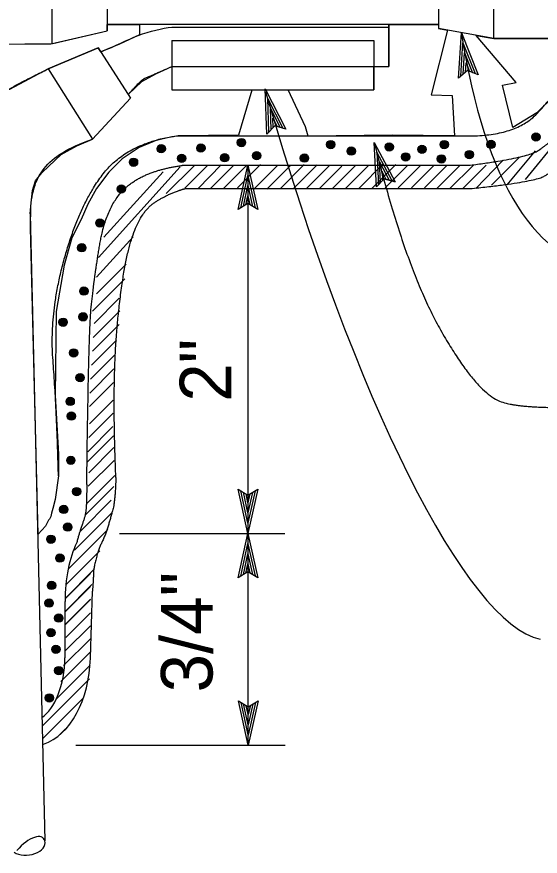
# Model space of a CAD drawing. Extents: x -893 to 867, y -474 to 712.
# Drawn here: x -375.6 to -304.6, y 406.9 to 520.6 of the extents above; entities that cross this region are included whole.
import ezdxf

# ---------------------------------------------------------------- set-up
doc = ezdxf.new("R2010")
doc.units = 0
for name, color, linetype in [('56 Stage 3 Anno', 7, 'Continuous'), ('57 Undefined', 7, 'Continuous'), ('59 Sndwall Anno', 7, 'Continuous'), ('60 Nongeo Data', 7, 'Continuous')]:
    doc.layers.add(name, color=color, linetype=linetype)

msp = doc.modelspace()

# ---------------------------------------------------------------- linework, layer by layer
at = {"layer": '56 Stage 3 Anno'}
for p, q in [((-315.65, 512.33), (-315.27, 518.47)), ((-315.27, 518.47), (-315.27, 518.47)), ((-315.27, 518.47), (-313.01, 512.75)), ((-315.33, 512.6), (-315.05, 517.1)), ((-315.05, 517.09), (-313.41, 512.93)), ((-315.02, 512.89), (-314.84, 515.74)), ((-314.84, 515.74), (-313.78, 513.05)), ((-314.7, 513.12), (-314.62, 514.37)), ((-314.62, 514.37), (-314.17, 513.22)), ((-314.45, 513.33), (-315.65, 512.33)), ((-313.01, 512.75), (-314.45, 513.33)), ((-315.65, 512.33), (-315.65, 512.33)), ((-313.01, 512.75), (-313.01, 512.75)), ((-341.66, 504.74), (-341.88, 510.88)), ((-341.88, 510.88), (-341.88, 510.88)), ((-341.88, 510.88), (-339.07, 505.41)), ((-341.37, 505.04), (-341.53, 509.54)), ((-341.52, 509.53), (-339.48, 505.55)), ((-341.08, 505.35), (-341.18, 508.21)), ((-341.18, 508.21), (-339.86, 505.63)), ((-340.79, 505.61), (-340.83, 506.87)), ((-340.83, 506.87), (-340.27, 505.77)), ((-340.56, 505.85), (-341.66, 504.74)), ((-339.07, 505.41), (-340.56, 505.85)), ((-339.07, 505.41), (-339.07, 505.41)), ((-341.66, 504.74), (-341.66, 504.74)), ((-345.56, 494.52), (-344.22, 500.52)), ((-344.22, 500.52), (-344.22, 450.62)), ((-344.22, 500.52), (-344.22, 500.52)), ((-344.22, 500.52), (-342.89, 494.52)), ((-345.2, 494.73), (-344.22, 499.14)), ((-344.22, 499.13), (-343.25, 494.75)), ((-344.84, 494.97), (-344.22, 497.76)), ((-344.22, 497.76), (-343.6, 494.93)), ((-344.5, 495.14), (-344.22, 496.37)), ((-344.22, 496.37), (-343.95, 495.17)), ((-344.22, 495.32), (-345.56, 494.52)), ((-342.89, 494.52), (-344.22, 495.32)), ((-345.56, 494.52), (-345.56, 494.52)), ((-342.89, 494.52), (-342.89, 494.52)), ((-344.22, 450.62), (-345.55, 456.62)), ((-345.55, 456.62), (-345.55, 456.62)), ((-345.55, 456.62), (-344.22, 455.82)), ((-344.22, 452.02), (-345.19, 456.39)), ((-344.22, 453.39), (-344.84, 456.21)), ((-344.22, 455.82), (-342.88, 456.62)), ((-342.88, 456.62), (-344.22, 450.62)), ((-343.23, 456.41), (-344.22, 452)), ((-343.59, 456.17), (-344.22, 453.39)), ((-342.88, 456.62), (-342.88, 456.62)), ((-344.22, 454.77), (-344.48, 455.98)), ((-343.94, 456), (-344.22, 454.77)), ((-361.65, 450.62), (-339.22, 450.62)), ((-345.56, 444.62), (-344.22, 450.62)), ((-344.22, 450.62), (-344.22, 421.92)), ((-344.22, 450.62), (-344.22, 450.62)), ((-344.22, 450.62), (-342.89, 444.62)), ((-344.22, 450.62), (-344.22, 450.62)), ((-345.2, 444.84), (-344.22, 449.24)), ((-344.22, 449.23), (-343.25, 444.86)), ((-344.84, 445.07), (-344.22, 447.86)), ((-344.22, 447.86), (-343.6, 445.04)), ((-344.5, 445.25), (-344.22, 446.48)), ((-344.22, 446.48), (-343.95, 445.27)), ((-344.22, 445.42), (-345.56, 444.62)), ((-342.89, 444.62), (-344.22, 445.42)), ((-345.56, 444.62), (-345.56, 444.62)), ((-342.89, 444.62), (-342.89, 444.62)), ((-344.17, 421.92), (-345.5, 427.92)), ((-345.5, 427.92), (-345.5, 427.92)), ((-345.5, 427.92), (-344.17, 427.12)), ((-344.17, 423.31), (-345.14, 427.69)), ((-344.17, 427.12), (-342.83, 427.92)), ((-342.83, 427.92), (-344.17, 421.92)), ((-343.19, 427.71), (-344.17, 423.3)), ((-342.83, 427.92), (-342.83, 427.92)), ((-344.17, 424.69), (-344.8, 427.51)), ((-344.17, 426.07), (-344.44, 427.28)), ((-343.55, 427.47), (-344.17, 424.69)), ((-343.89, 427.3), (-344.17, 426.07)), ((-367.56, 421.92), (-339.17, 421.92)), ((-344.17, 421.92), (-344.17, 421.92))]:
    msp.add_line(p, q, dxfattribs=at)
msp.add_lwpolyline([(-326.8, 497.57), (-327.1, 503.61), (-324.27, 498.27), (-324.66, 498.38), (-326.74, 502.29), (-326.52, 497.86), (-326.24, 498.16), (-326.38, 500.99), (-325.06, 498.49), (-325.45, 498.6), (-326.02, 499.68), (-325.96, 498.45), (-325.74, 498.68), (-324.27, 498.27), (-325.74, 498.68)], close=True, dxfattribs=at)
for centre, major_axis, ratio, start_param, end_param in [((-279.25, 582.5), (-18.03, -95.66), 0.345928, 5.509786, 6.346365), ((-326.1, 529.81), (-23.62, 93.51), 0.209651, 1.726076, 3.040028)]:
    msp.add_ellipse(centre, major_axis=major_axis, ratio=ratio, start_param=start_param, end_param=end_param, dxfattribs=at)
msp.add_open_spline([(-327.1, 503.61), (-322.92, 486.67), (-313.17, 469.53), (-306.4, 467.34), (-296.3, 467.85)], degree=2, dxfattribs=at)
at = {"layer": '59 Sndwall Anno'}
for centre, radius in [((-345.1, 503.59), 0.564), ((-345.1, 503.59), 0.497), ((-345.1, 503.59), 0.429), ((-345.1, 503.59), 0.361), ((-345.1, 503.59), 0.294), ((-311.25, 503.33), 0.564), ((-305.15, 504.34), 0.564), ((-305.15, 504.34), 0.497), ((-305.15, 504.34), 0.429), ((-305.15, 504.34), 0.361), ((-305.15, 504.34), 0.294), ((-305.15, 504.34), 0.226), ((-305.15, 504.34), 0.158), ((-305.15, 504.34), 0.0677), ((-355.98, 502.75), 0.564), ((-355.98, 502.75), 0.497), ((-355.98, 502.75), 0.429), ((-355.98, 502.75), 0.361), ((-355.98, 502.75), 0.294), ((-355.98, 502.75), 0.226), ((-355.98, 502.75), 0.158), ((-355.98, 502.75), 0.0677), ((-350.6, 502.84), 0.564), ((-350.6, 502.84), 0.497), ((-350.6, 502.84), 0.429), ((-350.6, 502.84), 0.361), ((-350.6, 502.84), 0.294), ((-350.6, 502.84), 0.226), ((-350.6, 502.84), 0.158), ((-350.6, 502.84), 0.0677), ((-345.1, 503.59), 0.226), ((-345.1, 503.59), 0.158), ((-345.1, 503.59), 0.0677), ((-332.99, 503.31), 0.564), ((-332.99, 503.31), 0.497), ((-332.99, 503.31), 0.429), ((-332.99, 503.31), 0.361), ((-332.99, 503.31), 0.294), ((-332.99, 503.31), 0.226), ((-332.99, 503.31), 0.158), ((-332.99, 503.31), 0.0677), ((-330.21, 502.43), 0.564), ((-330.21, 502.43), 0.497), ((-330.21, 502.43), 0.429), ((-330.21, 502.43), 0.361), ((-325.05, 502.99), 0.564), ((-325.05, 502.99), 0.497), ((-325.05, 502.99), 0.429), ((-325.05, 502.99), 0.361), ((-325.05, 502.99), 0.294), ((-325.05, 502.99), 0.226), ((-325.05, 502.99), 0.158), ((-325.05, 502.99), 0.0677), ((-320.61, 502.67), 0.564), ((-320.61, 502.67), 0.497), ((-320.61, 502.67), 0.429), ((-320.61, 502.67), 0.361), ((-320.61, 502.67), 0.294), ((-320.61, 502.67), 0.226), ((-320.61, 502.67), 0.158), ((-317.6, 503.31), 0.564), ((-317.6, 503.31), 0.497), ((-317.6, 503.31), 0.429), ((-317.6, 503.31), 0.361), ((-317.6, 503.31), 0.294), ((-317.6, 503.31), 0.226), ((-317.6, 503.31), 0.158), ((-317.6, 503.31), 0.0677), ((-311.25, 503.33), 0.497), ((-311.25, 503.33), 0.429), ((-311.25, 503.33), 0.361), ((-311.25, 503.33), 0.294), ((-311.25, 503.33), 0.226), ((-311.25, 503.33), 0.158), ((-311.25, 503.33), 0.0677), ((-353.21, 501.45), 0.564), ((-353.21, 501.45), 0.497), ((-353.21, 501.45), 0.429), ((-353.21, 501.45), 0.361), ((-353.21, 501.45), 0.294), ((-353.21, 501.45), 0.226), ((-353.21, 501.45), 0.158), ((-347.37, 501.52), 0.564), ((-347.37, 501.52), 0.497), ((-347.37, 501.52), 0.429), ((-347.37, 501.52), 0.361), ((-347.37, 501.52), 0.294), ((-347.37, 501.52), 0.226), ((-347.37, 501.52), 0.158), ((-343.04, 501.81), 0.564), ((-343.04, 501.81), 0.497), ((-343.04, 501.81), 0.429), ((-343.04, 501.81), 0.361), ((-343.04, 501.81), 0.294), ((-343.04, 501.81), 0.226), ((-343.04, 501.81), 0.158), ((-343.04, 501.81), 0.0677), ((-336.56, 501.48), 0.564), ((-336.56, 501.48), 0.497), ((-336.56, 501.48), 0.429), ((-336.56, 501.48), 0.361), ((-336.56, 501.48), 0.294), ((-336.56, 501.48), 0.226), ((-336.56, 501.48), 0.158), ((-330.21, 502.43), 0.294), ((-330.21, 502.43), 0.226), ((-330.21, 502.43), 0.158), ((-330.21, 502.43), 0.0677), ((-322.83, 501.64), 0.564), ((-322.83, 501.64), 0.497), ((-322.83, 501.64), 0.429), ((-322.83, 501.64), 0.361), ((-322.83, 501.64), 0.294), ((-322.83, 501.64), 0.226), ((-322.83, 501.64), 0.158), ((-322.83, 501.64), 0.0677), ((-320.61, 502.67), 0.0677), ((-317.97, 501.37), 0.564), ((-317.97, 501.37), 0.497), ((-317.97, 501.37), 0.429), ((-317.97, 501.37), 0.361), ((-317.97, 501.37), 0.294), ((-314.19, 501.96), 0.564), ((-314.19, 501.96), 0.497), ((-314.19, 501.96), 0.429), ((-314.19, 501.96), 0.361), ((-314.19, 501.96), 0.294), ((-314.19, 501.96), 0.226), ((-314.19, 501.96), 0.158), ((-314.19, 501.96), 0.0677), ((-359.74, 500.92), 0.564), ((-359.74, 500.92), 0.497), ((-359.74, 500.92), 0.429), ((-359.74, 500.92), 0.361), ((-359.74, 500.92), 0.294), ((-359.74, 500.92), 0.226), ((-359.74, 500.92), 0.158), ((-359.74, 500.92), 0.0677), ((-353.21, 501.45), 0.0677), ((-347.37, 501.52), 0.0677), ((-336.56, 501.48), 0.0677), ((-317.97, 501.37), 0.226), ((-317.97, 501.37), 0.158), ((-317.97, 501.37), 0.0677), ((-361.39, 497.29), 0.564), ((-361.39, 497.29), 0.497), ((-361.39, 497.29), 0.429), ((-361.39, 497.29), 0.361), ((-361.39, 497.29), 0.294), ((-361.39, 497.29), 0.226), ((-361.39, 497.29), 0.158), ((-361.39, 497.29), 0.0677), ((-364.3, 492.69), 0.564), ((-364.3, 492.69), 0.497), ((-364.3, 492.69), 0.429), ((-364.3, 492.69), 0.361), ((-364.3, 492.69), 0.294), ((-364.3, 492.69), 0.226), ((-364.3, 492.69), 0.158), ((-364.3, 492.69), 0.0677), ((-366.76, 489.33), 0.564), ((-366.76, 489.33), 0.497), ((-366.76, 489.33), 0.429), ((-366.76, 489.33), 0.361), ((-366.76, 489.33), 0.294), ((-366.76, 489.33), 0.226), ((-366.76, 489.33), 0.158), ((-366.76, 489.33), 0.0677), ((-366.47, 483.45), 0.564), ((-366.47, 483.45), 0.497), ((-366.47, 483.45), 0.429), ((-366.47, 483.45), 0.361), ((-366.47, 483.45), 0.294), ((-366.47, 483.45), 0.226), ((-366.47, 483.45), 0.158), ((-366.47, 483.45), 0.0677), ((-366.58, 479.97), 0.564), ((-366.58, 479.97), 0.497), ((-366.58, 479.97), 0.429), ((-366.58, 479.97), 0.361), ((-366.58, 479.97), 0.294), ((-366.58, 479.97), 0.226), ((-366.58, 479.97), 0.158), ((-366.58, 479.97), 0.0677), ((-369.29, 479.24), 0.564), ((-369.29, 479.24), 0.497), ((-369.29, 479.24), 0.429), ((-369.29, 479.24), 0.361), ((-369.29, 479.24), 0.294), ((-369.29, 479.24), 0.226), ((-369.29, 479.24), 0.158), ((-369.29, 479.24), 0.0677), ((-367.85, 475.09), 0.564), ((-367.85, 475.09), 0.497), ((-367.85, 475.09), 0.429), ((-367.85, 475.09), 0.361), ((-367.85, 475.09), 0.294), ((-367.85, 475.09), 0.226), ((-367.85, 475.09), 0.158), ((-367.85, 475.09), 0.0677), ((-366.99, 471.73), 0.564), ((-366.99, 471.73), 0.497), ((-366.99, 471.73), 0.429), ((-366.99, 471.73), 0.361), ((-366.99, 471.73), 0.294), ((-366.99, 471.73), 0.226), ((-366.99, 471.73), 0.158), ((-366.99, 471.73), 0.0677), ((-368.33, 468.5), 0.564), ((-368.33, 468.5), 0.497), ((-368.33, 468.5), 0.429), ((-368.33, 468.5), 0.361), ((-368.33, 468.5), 0.294), ((-368.33, 468.5), 0.226), ((-368.33, 468.5), 0.158), ((-368.33, 468.5), 0.0677), ((-368.17, 466.52), 0.564), ((-368.17, 466.52), 0.497), ((-368.17, 466.52), 0.429), ((-368.17, 466.52), 0.361), ((-368.17, 466.52), 0.294), ((-368.17, 466.52), 0.226), ((-368.17, 466.52), 0.158), ((-368.17, 466.52), 0.0677), ((-368.24, 460.52), 0.564), ((-368.24, 460.52), 0.497), ((-368.24, 460.52), 0.429), ((-368.24, 460.52), 0.361), ((-368.24, 460.52), 0.294), ((-368.24, 460.52), 0.226), ((-368.24, 460.52), 0.158), ((-368.24, 460.52), 0.0677), ((-367.45, 456.3), 0.564), ((-367.45, 456.3), 0.497), ((-367.45, 456.3), 0.429), ((-367.45, 456.3), 0.361), ((-367.45, 456.3), 0.294), ((-367.45, 456.3), 0.226), ((-367.45, 456.3), 0.158), ((-367.45, 456.3), 0.0677), ((-369.2, 453.87), 0.564), ((-369.2, 453.87), 0.497), ((-369.2, 453.87), 0.429), ((-369.2, 453.87), 0.361), ((-369.2, 453.87), 0.294), ((-369.2, 453.87), 0.226), ((-369.2, 453.87), 0.158), ((-369.2, 453.87), 0.0677), ((-368.65, 451.48), 0.564), ((-368.65, 451.48), 0.497), ((-368.65, 451.48), 0.429), ((-368.65, 451.48), 0.361), ((-368.65, 451.48), 0.294), ((-368.65, 451.48), 0.226), ((-368.65, 451.48), 0.158), ((-368.65, 451.48), 0.0677), ((-370.95, 449.84), 0.564), ((-370.95, 449.84), 0.497), ((-370.95, 449.84), 0.429), ((-370.95, 449.84), 0.361), ((-370.95, 449.84), 0.294), ((-370.95, 449.84), 0.226), ((-370.95, 449.84), 0.158), ((-370.95, 449.84), 0.0677), ((-369.73, 447.28), 0.564), ((-369.73, 447.28), 0.497), ((-369.73, 447.28), 0.429), ((-369.73, 447.28), 0.361), ((-369.73, 447.28), 0.294), ((-369.73, 447.28), 0.226), ((-369.73, 447.28), 0.158), ((-369.73, 447.28), 0.0677), ((-370.86, 443.58), 0.564), ((-370.86, 443.58), 0.497), ((-370.86, 443.58), 0.429), ((-370.86, 443.58), 0.361), ((-370.86, 443.58), 0.294), ((-370.86, 443.58), 0.226), ((-370.86, 443.58), 0.158), ((-370.86, 443.58), 0.0677), ((-371.19, 441.18), 0.564), ((-371.19, 441.18), 0.497), ((-371.19, 441.18), 0.429), ((-371.19, 441.18), 0.361), ((-371.19, 441.18), 0.294), ((-371.19, 441.18), 0.226), ((-371.19, 441.18), 0.158), ((-371.19, 441.18), 0.0677), ((-369.88, 439.15), 0.564), ((-369.88, 439.15), 0.497), ((-369.88, 439.15), 0.429), ((-369.88, 439.15), 0.361), ((-369.88, 439.15), 0.294), ((-369.88, 439.15), 0.226), ((-369.88, 439.15), 0.158), ((-369.88, 439.15), 0.0677), ((-370.94, 437.18), 0.564), ((-370.94, 437.18), 0.497), ((-370.94, 437.18), 0.429), ((-370.94, 437.18), 0.361), ((-370.94, 437.18), 0.294), ((-370.94, 437.18), 0.226), ((-370.94, 437.18), 0.158), ((-370.94, 437.18), 0.0677), ((-370.26, 434.91), 0.564), ((-370.26, 434.91), 0.497), ((-370.26, 434.91), 0.429), ((-370.26, 434.91), 0.361), ((-370.26, 434.91), 0.294), ((-370.26, 434.91), 0.226), ((-370.26, 434.91), 0.158), ((-370.26, 434.91), 0.0677), ((-369.88, 432.04), 0.564), ((-369.88, 432.04), 0.497), ((-369.88, 432.04), 0.429), ((-369.88, 432.04), 0.361), ((-369.88, 432.04), 0.294), ((-369.88, 432.04), 0.226), ((-369.88, 432.04), 0.158), ((-369.88, 432.04), 0.0677), ((-371.16, 428.34), 0.564), ((-371.16, 428.34), 0.497), ((-371.16, 428.34), 0.429), ((-371.16, 428.34), 0.361), ((-371.16, 428.34), 0.294), ((-371.16, 428.34), 0.226), ((-371.16, 428.34), 0.158), ((-371.16, 428.34), 0.0677)]:
    msp.add_circle(centre, radius, dxfattribs=at)
at = {"layer": '60 Nongeo Data'}
for p, q in [((-370.83, 528.01), (-370.83, 516.99)), ((-310.87, 517.68), (-310.87, 527.88)), ((-363.33, 526.38), (-363.33, 518.74)), ((-318.37, 525.68), (-318.37, 519.05)), ((-370.66, 517), (-363.33, 518.74)), ((-318.37, 519.6), (-363.33, 519.6)), ((-358.91, 519.24), (-358.91, 518.17)), ((-354.56, 519.23), (-325.11, 519.23)), ((-325.11, 519.6), (-325.11, 513.88)), ((-325.11, 519.23), (-325.11, 513.88)), ((-322.76, 519.6), (-319.73, 519.6)), ((-310.87, 517.68), (-318.37, 519.05)), ((-225.7, 517.68), (-310.87, 517.68)), ((-457.46, 516.21), (-370.83, 516.99)), ((-371.32, 513.56), (-364.54, 516.44)), ((-364.54, 516.44), (-360.13, 509.58)), ((-354.56, 517.42), (-327.14, 517.42)), ((-354.56, 517.42), (-354.56, 513.88)), ((-327.14, 517.42), (-327.14, 510.71)), ((-371.32, 513.56), (-365.32, 504.03)), ((-354.56, 513.88), (-325.11, 513.88)), ((-354.56, 510.71), (-327.14, 510.71)), ((-365.32, 504.03), (-360.13, 509.58)), ((-306.56, 498.56), (-300.94, 505.51)), ((-353.63, 504.48), (-314.08, 504.48)), ((-309.04, 497.86), (-305.2, 502.46)), ((-353.15, 500.52), (-314.08, 500.52)), ((-352.76, 497.39), (-349.7, 500.48)), ((-350.96, 497.34), (-347.85, 500.56)), ((-349.25, 497.4), (-346.16, 500.49)), ((-347.54, 497.34), (-344.35, 500.53)), ((-345.64, 497.47), (-342.52, 500.59)), ((-343.46, 497.24), (-340.16, 500.54)), ((-341.66, 497.28), (-338.39, 500.54)), ((-339.85, 497.31), (-336.57, 500.6)), ((-338.05, 497.35), (-334.84, 500.56)), ((-336.27, 497.36), (-333.13, 500.5)), ((-332.71, 497.39), (-329.57, 500.52)), ((-330.93, 497.4), (-327.82, 500.51)), ((-329.15, 497.41), (-325.82, 500.74)), ((-327.37, 497.42), (-324.17, 500.63)), ((-325.59, 497.43), (-322.52, 500.51)), ((-318.58, 497.38), (-315.48, 500.48)), ((-316.86, 497.32), (-313.69, 500.49)), ((-315.07, 497.36), (-311.91, 500.51)), ((-313.29, 497.35), (-309.59, 501.22)), ((-311.2, 497.79), (-307.44, 501.55)), ((-364.48, 487.99), (-353.41, 500.31)), ((-363.77, 490.75), (-355.71, 499.64)), ((-351.5, 500.44), (-355.29, 496.66)), ((-334.49, 497.37), (-331.47, 500.39)), ((-323.82, 497.44), (-320.84, 500.42)), ((-322.04, 497.45), (-319.05, 500.44)), ((-320.26, 497.46), (-317.26, 500.46)), ((-352.72, 497.35), (-314.08, 497.35)), ((-373.74, 493.92), (-371.78, 408.95)), ((-364.74, 485.36), (-359.79, 490.81)), ((-364.76, 483.08), (-360.73, 487.11)), ((-365.28, 480.75), (-360.92, 485.1)), ((-365.08, 479.08), (-361.69, 482.48)), ((-365.2, 477.19), (-361.61, 480.78)), ((-365.32, 475.31), (-361.7, 478.92)), ((-365.43, 473.43), (-362.06, 476.79)), ((-365.57, 471.52), (-362.29, 474.8)), ((-365.68, 469.64), (-362.41, 472.92)), ((-365.73, 467.82), (-362.47, 471.09)), ((-365.69, 465.48), (-362.48, 468.69)), ((-365.8, 463.6), (-362.51, 466.9)), ((-365.94, 461.69), (-362.54, 465.09)), ((-366.08, 460.23), (-362.47, 463.83)), ((-365.81, 458.83), (-362.39, 462.25)), ((-365.87, 457.01), (-362.36, 460.52)), ((-366.06, 454.68), (-362.28, 458.47)), ((-366.21, 453.17), (-362.42, 456.96)), ((-366.99, 450.9), (-362.78, 455.11)), ((-367.76, 448.37), (-362.69, 453.43)), ((-368.58, 445.78), (-363.21, 451.14)), ((-368.83, 443.76), (-364.32, 448.27)), ((-369.03, 441.75), (-365.59, 445.19)), ((-369, 441.82), (-365.15, 445.67)), ((-369, 440.05), (-365.37, 443.68)), ((-369, 440.01), (-365.59, 443.42)), ((-365.59, 433.78), (-365.31, 442.78)), ((-369.03, 433.78), (-369.03, 441.41)), ((-368.97, 438.27), (-365.59, 441.65)), ((-368.96, 438.32), (-365.56, 441.72)), ((-368.94, 436.53), (-365.59, 439.88)), ((-369, 434.7), (-365.59, 438.11)), ((-369.22, 432.71), (-365.59, 436.35)), ((-369.61, 430.56), (-365.59, 434.58)), ((-370.23, 428.17), (-365.63, 432.77)), ((-372.02, 424.61), (-365.7, 430.93)), ((-372.03, 422.84), (-366.58, 428.28)), ((-369.94, 423.15), (-368.95, 424.15))]:
    msp.add_line(p, q, dxfattribs=at)
msp.add_lwpolyline([(-407.37, 516.7), (-370.97, 516.96), (-363.33, 518.74), (-363.33, 519.6), (-358.93, 519.58), (-358.91, 518.17), (-361.66, 516.92), (-364.17, 515.87), (-364.54, 516.44), (-371.32, 513.56), (-376.54, 510.77)], dxfattribs=at)
for points in [[(-317.13, 518.82), (-319.38, 510.07), (-316.51, 509.97), (-316.21, 504.5), (-316.21, 504.5), (-324.66, 504.6), (-336.06, 504.47), (-336.42, 505.73), (-338.75, 510.73), (-327.14, 510.71), (-327.14, 513.88), (-325.11, 513.88), (-325.11, 519.6), (-318.37, 519.6), (-318.37, 519.05)], [(-313.26, 518.1), (-310.87, 517.68), (-273.92, 517.68), (-274.29, 517.48), (-274.85, 517.02), (-275.62, 515.8), (-276.17, 515.4), (-276.85, 515.12), (-278.01, 515), (-283.39, 515.06), (-287.79, 514.99), (-291.35, 514.97), (-295.38, 514.33), (-298.3, 513.21), (-300.46, 511.89), (-302.58, 510), (-305.04, 507.61), (-308.31, 505.64), (-309.67, 511.36), (-307.83, 511.73)], [(-360.13, 509.58), (-360.42, 510.15), (-358.62, 511.86), (-356.63, 512.92), (-354.56, 513.88), (-354.56, 510.71), (-343.68, 510.69), (-345.5, 504.57), (-353.7, 504.51), (-356.35, 503.99), (-358.98, 502.91), (-361.28, 501.36), (-363.08, 499.59), (-364.77, 497.36), (-365.93, 495.23), (-366.84, 493.17), (-368.09, 490.66), (-369.15, 486.95), (-370.23, 480.71), (-370.35, 469.33), (-369.91, 461.34), (-369.92, 458.42), (-369.92, 458.42), (-370.35, 455.2), (-370.7, 454.02), (-370.87, 453.36), (-370.97, 452.9), (-371.15, 452.55), (-371.25, 452.42), (-371.69, 451.61), (-372.67, 450.5), (-373.7, 492.05), (-373.66, 494.95), (-373.46, 497.1), (-373.02, 498.41), (-372.17, 499.49), (-371.24, 500.4), (-369.53, 501.95), (-367.42, 503.15), (-365.32, 504.03)]]:
    msp.add_lwpolyline(points, close=True, dxfattribs=at)
for centre, major_axis, ratio, start_param, end_param in [((-365.7, 442.36), (0.4, 8.76), 0.377118, 0.677361, 1.695929), ((-373.44, 433.87), (0.18, 8.63), 0.510771, 3.471545, 4.712383), ((-373.44, 433.87), (0.26, 12.07), 0.650267, 3.368023, 4.712383), ((-374.54, 406.32), (2.5, 3.05), 0.420101, 5.997928, 7.753127), ((-374.12, 408.51), (-2.37, -0.29), 0.619966, 0.628146, 3.246086)]:
    msp.add_ellipse(centre, major_axis=major_axis, ratio=ratio, start_param=start_param, end_param=end_param, dxfattribs=at)
for points, degree in [([(-364.17, 515.87), (-362.12, 516.69), (-359.2, 518.32), (-355.84, 519.05), (-354.56, 519.24)], 3), ([(-314.08, 504.48), (-307.49, 504.55), (-301.92, 511.13), (-297.21, 513.97), (-292.56, 514.97), (-286.5, 515.12), (-278.01, 515)], 2), ([(-383.55, 497.59), (-383.49, 504.09), (-380.85, 508.02), (-376.48, 511.08), (-371.32, 513.56)], 2), ([(-360.42, 510.15), (-358.72, 512.06), (-357.79, 512.47), (-354.56, 513.88)], 2), ([(-314.08, 500.52), (-306.27, 501.5), (-303.29, 503.6), (-302.3, 504.62), (-294.99, 509.98)], 2), ([(-314.08, 497.35), (-305.42, 498.22), (-302.63, 499.86), (-300.53, 501.34), (-293.7, 507.05)], 2), ([(-373.74, 493.92), (-373.63, 496.65), (-372.55, 500.36), (-368.69, 502.9), (-365.32, 504.03)], 3), ([(-369.92, 458.42), (-370.16, 467.64), (-371.16, 480.57), (-366.98, 495.44), (-360.44, 503.59), (-353.7, 504.51)], 2), ([(-366.08, 457.26), (-365.83, 477.39), (-365.2, 484.38), (-363.48, 494.92), (-358.38, 499.76), (-353.15, 500.48)], 2), ([(-362.13, 458.18), (-362.66, 470.86), (-361.25, 486.4), (-358.91, 494.09), (-354.98, 496.74), (-352.72, 497.35)], 2), ([(-366.08, 457.26), (-366.1, 454.85), (-366.24, 453.09), (-367.02, 450.95), (-367.47, 449.28)], 2), ([(-362.13, 458.18), (-362.22, 455.16), (-362.8, 452.87), (-363.52, 450.49), (-364.51, 448.42), (-365.18, 445.77), (-365.18, 444.42), (-365.31, 442.78)], 2)]:
    msp.add_open_spline(points, degree=degree, dxfattribs=at)

# ---------------------------------------------------------------- texts
at = {"layer": '57 Undefined'}
for s, p in [('2"', (-346.47, 468.47)), ('3/4"', (-349.02, 429.08))]:
    msp.add_text(s, height=7, rotation=90, dxfattribs=at).set_placement(p)

doc.saveas('drawing.dxf')
